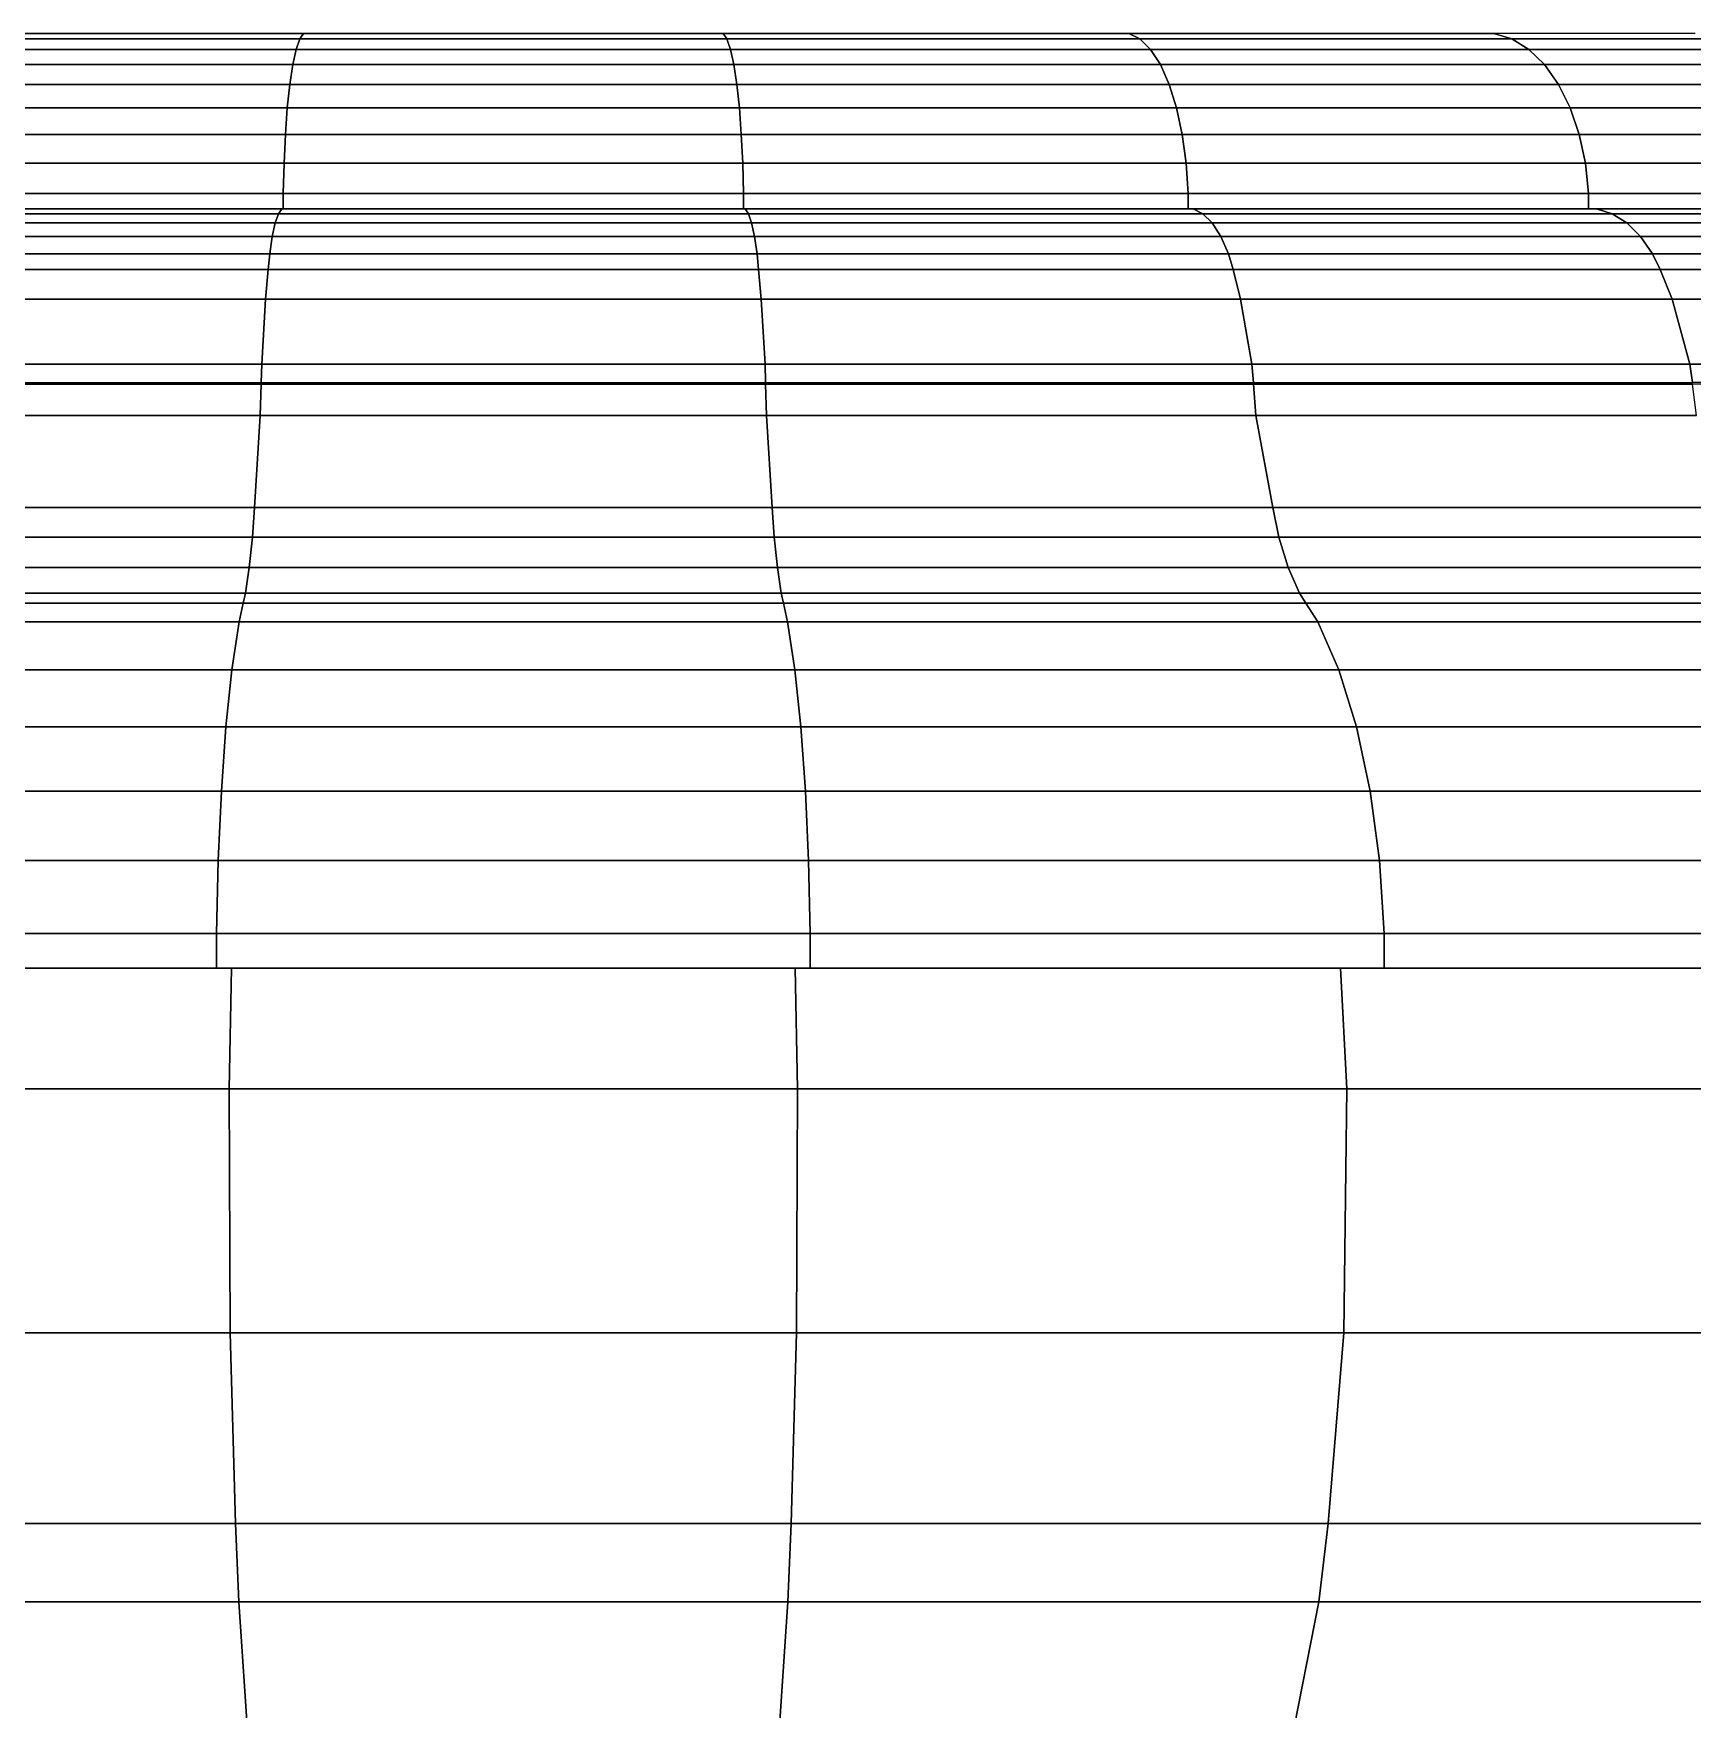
# Model space of a CAD drawing. Header units: millimetres. Extents: x 4647 to 73915, y -13612 to -8141.
# Drawn here: x 12032.11 to 12046.46, y -10736.61 to -10722.1 of the extents above; entities that cross this region are included whole.
import ezdxf

# ---------------------------------------------------------------- set-up
doc = ezdxf.new("R2010")
doc.units = ezdxf.units.MM
doc.layers.add('Furniture & Equipment', color=7, linetype='Continuous')

msp = doc.modelspace()

# ---------------------------------------------------------------- linework, layer by layer
for p, q in [((12034.414, -10722.15), (12030.841, -10722.15)), ((12030.841, -10722.15), (12034.414, -10722.15)), ((12034.447, -10722.104), (12030.938, -10722.104)), ((12034.414, -10722.15), (12034.382, -10722.241)), ((12034.382, -10722.241), (12034.414, -10722.15)), ((12034.447, -10722.104), (12034.414, -10722.15)), ((12034.414, -10722.15), (12034.447, -10722.104)), ((12038.108, -10722.15), (12034.414, -10722.15)), ((12034.414, -10722.15), (12038.108, -10722.15)), ((12038.075, -10722.104), (12034.447, -10722.104)), ((12041.584, -10722.104), (12038.075, -10722.104)), ((12038.075, -10722.104), (12038.108, -10722.15)), ((12038.108, -10722.15), (12038.075, -10722.104)), ((12041.681, -10722.15), (12038.108, -10722.15)), ((12038.108, -10722.15), (12038.14, -10722.241)), ((12038.14, -10722.241), (12038.108, -10722.15)), ((12038.108, -10722.15), (12041.681, -10722.15)), ((12044.742, -10722.104), (12041.584, -10722.104)), ((12041.584, -10722.104), (12041.681, -10722.15)), ((12041.681, -10722.15), (12041.584, -10722.104)), ((12044.897, -10722.15), (12041.681, -10722.15)), ((12041.681, -10722.15), (12041.774, -10722.241)), ((12041.774, -10722.241), (12041.681, -10722.15)), ((12041.681, -10722.15), (12044.897, -10722.15)), ((12044.897, -10722.15), (12044.742, -10722.104)), ((12044.742, -10722.104), (12044.897, -10722.15)), ((12046.484, -10722.104), (12044.742, -10722.104)), ((12045.045, -10722.241), (12044.897, -10722.15)), ((12044.897, -10722.15), (12045.045, -10722.241)), ((12046.683, -10722.15), (12044.897, -10722.15)), ((12044.897, -10722.15), (12046.683, -10722.15)), ((12034.382, -10722.241), (12030.748, -10722.241)), ((12030.748, -10722.241), (12034.382, -10722.241)), ((12034.382, -10722.241), (12034.353, -10722.373)), ((12034.353, -10722.373), (12034.382, -10722.241)), ((12038.14, -10722.241), (12034.382, -10722.241)), ((12034.382, -10722.241), (12038.14, -10722.241)), ((12041.774, -10722.241), (12038.14, -10722.241)), ((12038.14, -10722.241), (12038.169, -10722.373)), ((12038.169, -10722.373), (12038.14, -10722.241)), ((12038.14, -10722.241), (12041.774, -10722.241)), ((12045.045, -10722.241), (12041.774, -10722.241)), ((12041.774, -10722.241), (12041.86, -10722.373)), ((12041.86, -10722.373), (12041.774, -10722.241)), ((12041.774, -10722.241), (12045.045, -10722.241)), ((12045.181, -10722.373), (12045.045, -10722.241)), ((12045.045, -10722.241), (12045.181, -10722.373)), ((12046.872, -10722.241), (12045.045, -10722.241)), ((12045.045, -10722.241), (12046.872, -10722.241)), ((12034.353, -10722.373), (12030.662, -10722.373)), ((12030.662, -10722.373), (12034.353, -10722.373)), ((12034.353, -10722.373), (12034.327, -10722.544)), ((12034.327, -10722.544), (12034.353, -10722.373)), ((12038.169, -10722.373), (12034.353, -10722.373)), ((12034.353, -10722.373), (12038.169, -10722.373)), ((12041.86, -10722.373), (12038.169, -10722.373)), ((12038.169, -10722.373), (12038.195, -10722.544)), ((12038.195, -10722.544), (12038.169, -10722.373)), ((12038.169, -10722.373), (12041.86, -10722.373)), ((12045.181, -10722.373), (12041.86, -10722.373)), ((12041.86, -10722.373), (12041.935, -10722.544)), ((12041.935, -10722.544), (12041.86, -10722.373)), ((12041.86, -10722.373), (12045.181, -10722.373)), ((12045.302, -10722.544), (12045.181, -10722.373)), ((12045.181, -10722.373), (12045.302, -10722.544)), ((12047.046, -10722.373), (12045.181, -10722.373)), ((12045.181, -10722.373), (12047.046, -10722.373)), ((12034.327, -10722.544), (12030.587, -10722.544)), ((12030.587, -10722.544), (12034.327, -10722.544)), ((12034.327, -10722.544), (12034.305, -10722.747)), ((12034.305, -10722.747), (12034.327, -10722.544)), ((12038.195, -10722.544), (12034.327, -10722.544)), ((12034.327, -10722.544), (12038.195, -10722.544)), ((12041.935, -10722.544), (12038.195, -10722.544)), ((12038.195, -10722.544), (12038.217, -10722.747)), ((12038.217, -10722.747), (12038.195, -10722.544)), ((12038.195, -10722.544), (12041.935, -10722.544)), ((12045.302, -10722.544), (12041.935, -10722.544)), ((12041.935, -10722.544), (12041.999, -10722.747)), ((12041.999, -10722.747), (12041.935, -10722.544)), ((12041.935, -10722.544), (12045.302, -10722.544)), ((12045.403, -10722.747), (12045.302, -10722.544)), ((12045.302, -10722.544), (12045.403, -10722.747)), ((12047.201, -10722.544), (12045.302, -10722.544)), ((12045.302, -10722.544), (12047.201, -10722.544)), ((12034.305, -10722.747), (12030.523, -10722.747)), ((12030.523, -10722.747), (12034.305, -10722.747)), ((12034.305, -10722.747), (12034.289, -10722.977)), ((12034.289, -10722.977), (12034.305, -10722.747)), ((12038.217, -10722.747), (12034.305, -10722.747)), ((12034.305, -10722.747), (12038.217, -10722.747)), ((12041.999, -10722.747), (12038.217, -10722.747)), ((12038.217, -10722.747), (12038.233, -10722.977)), ((12038.233, -10722.977), (12038.217, -10722.747)), ((12038.217, -10722.747), (12041.999, -10722.747)), ((12045.403, -10722.747), (12041.999, -10722.747)), ((12041.999, -10722.747), (12042.048, -10722.977)), ((12042.048, -10722.977), (12041.999, -10722.747)), ((12041.999, -10722.747), (12045.403, -10722.747)), ((12045.482, -10722.977), (12045.403, -10722.747)), ((12045.403, -10722.747), (12045.482, -10722.977)), ((12047.33, -10722.747), (12045.403, -10722.747)), ((12045.403, -10722.747), (12047.33, -10722.747)), ((12034.289, -10722.977), (12030.474, -10722.977)), ((12030.474, -10722.977), (12034.289, -10722.977)), ((12034.289, -10722.977), (12034.277, -10723.226)), ((12034.277, -10723.226), (12034.289, -10722.977)), ((12038.233, -10722.977), (12034.289, -10722.977)), ((12034.289, -10722.977), (12038.233, -10722.977)), ((12042.048, -10722.977), (12038.233, -10722.977)), ((12038.233, -10722.977), (12038.245, -10723.226)), ((12038.245, -10723.226), (12038.233, -10722.977)), ((12038.233, -10722.977), (12042.048, -10722.977)), ((12045.482, -10722.977), (12042.048, -10722.977)), ((12042.048, -10722.977), (12042.082, -10723.226)), ((12042.082, -10723.226), (12042.048, -10722.977)), ((12042.048, -10722.977), (12045.482, -10722.977)), ((12045.536, -10723.226), (12045.482, -10722.977)), ((12045.482, -10722.977), (12045.536, -10723.226)), ((12047.431, -10722.977), (12045.482, -10722.977)), ((12045.482, -10722.977), (12047.431, -10722.977)), ((12034.277, -10723.226), (12030.44, -10723.226)), ((12030.44, -10723.226), (12034.277, -10723.226)), ((12034.277, -10723.226), (12034.271, -10723.487)), ((12034.271, -10723.487), (12034.277, -10723.226)), ((12038.245, -10723.226), (12034.277, -10723.226)), ((12034.277, -10723.226), (12038.245, -10723.226)), ((12042.082, -10723.226), (12038.245, -10723.226)), ((12038.245, -10723.226), (12038.251, -10723.487)), ((12038.251, -10723.487), (12038.245, -10723.226)), ((12038.245, -10723.226), (12042.082, -10723.226)), ((12045.536, -10723.226), (12042.082, -10723.226)), ((12042.082, -10723.226), (12042.099, -10723.487)), ((12042.099, -10723.487), (12042.082, -10723.226)), ((12042.082, -10723.226), (12045.536, -10723.226)), ((12045.563, -10723.487), (12045.536, -10723.226)), ((12045.536, -10723.226), (12045.563, -10723.487)), ((12047.5, -10723.226), (12045.536, -10723.226)), ((12045.536, -10723.226), (12047.5, -10723.226)), ((12034.271, -10723.487), (12030.423, -10723.487)), ((12030.423, -10723.487), (12034.271, -10723.487)), ((12038.251, -10723.487), (12034.271, -10723.487)), ((12034.271, -10723.487), (12034.271, -10723.62)), ((12034.271, -10723.62), (12034.271, -10723.487)), ((12034.271, -10723.487), (12038.251, -10723.487)), ((12042.099, -10723.487), (12038.251, -10723.487)), ((12038.251, -10723.487), (12038.251, -10723.62)), ((12038.251, -10723.62), (12038.251, -10723.487)), ((12038.251, -10723.487), (12042.099, -10723.487)), ((12045.563, -10723.487), (12042.099, -10723.487)), ((12042.099, -10723.487), (12042.099, -10723.62)), ((12042.099, -10723.62), (12042.099, -10723.487)), ((12042.099, -10723.487), (12045.563, -10723.487)), ((12045.563, -10723.62), (12045.563, -10723.487)), ((12045.563, -10723.487), (12045.563, -10723.62)), ((12047.535, -10723.487), (12045.563, -10723.487)), ((12045.563, -10723.487), (12047.535, -10723.487)), ((12034.228, -10723.663), (12030.296, -10723.663)), ((12030.296, -10723.663), (12034.228, -10723.663)), ((12034.257, -10723.621), (12030.38, -10723.621)), ((12030.423, -10723.62), (12034.271, -10723.62)), ((12034.228, -10723.663), (12034.201, -10723.743)), ((12034.201, -10723.743), (12034.228, -10723.663)), ((12034.257, -10723.621), (12034.228, -10723.663)), ((12034.228, -10723.663), (12034.257, -10723.621)), ((12038.294, -10723.663), (12034.228, -10723.663)), ((12034.228, -10723.663), (12038.294, -10723.663)), ((12038.265, -10723.621), (12034.257, -10723.621)), ((12034.271, -10723.62), (12038.251, -10723.62)), ((12038.251, -10723.62), (12042.099, -10723.62)), ((12042.142, -10723.621), (12038.265, -10723.621)), ((12038.265, -10723.621), (12038.294, -10723.663)), ((12038.294, -10723.663), (12038.265, -10723.621)), ((12042.226, -10723.663), (12038.294, -10723.663)), ((12038.294, -10723.663), (12038.321, -10723.743)), ((12038.321, -10723.743), (12038.294, -10723.663)), ((12038.294, -10723.663), (12042.226, -10723.663)), ((12042.099, -10723.62), (12045.563, -10723.62)), ((12045.631, -10723.621), (12042.142, -10723.621)), ((12042.142, -10723.621), (12042.226, -10723.663)), ((12042.226, -10723.663), (12042.142, -10723.621)), ((12045.766, -10723.663), (12042.226, -10723.663)), ((12042.226, -10723.663), (12042.307, -10723.743)), ((12042.307, -10723.743), (12042.226, -10723.663)), ((12042.226, -10723.663), (12045.766, -10723.663)), ((12045.563, -10723.62), (12047.535, -10723.62)), ((12045.766, -10723.663), (12045.631, -10723.621)), ((12045.631, -10723.621), (12045.766, -10723.663)), ((12047.622, -10723.621), (12045.631, -10723.621)), ((12045.893, -10723.743), (12045.766, -10723.663)), ((12045.766, -10723.663), (12045.893, -10723.743)), ((12047.794, -10723.663), (12045.766, -10723.663)), ((12045.766, -10723.663), (12047.794, -10723.663)), ((12034.201, -10723.743), (12030.215, -10723.743)), ((12030.215, -10723.743), (12034.201, -10723.743)), ((12034.201, -10723.743), (12034.175, -10723.86)), ((12034.175, -10723.86), (12034.201, -10723.743)), ((12038.321, -10723.743), (12034.201, -10723.743)), ((12034.201, -10723.743), (12038.321, -10723.743)), ((12042.307, -10723.743), (12038.321, -10723.743)), ((12038.321, -10723.743), (12038.347, -10723.86)), ((12038.347, -10723.86), (12038.321, -10723.743)), ((12038.321, -10723.743), (12042.307, -10723.743)), ((12045.893, -10723.743), (12042.307, -10723.743)), ((12042.307, -10723.743), (12042.38, -10723.86)), ((12042.38, -10723.86), (12042.307, -10723.743)), ((12042.307, -10723.743), (12045.893, -10723.743)), ((12046.011, -10723.86), (12045.893, -10723.743)), ((12045.893, -10723.743), (12046.011, -10723.86)), ((12047.957, -10723.743), (12045.893, -10723.743)), ((12045.893, -10723.743), (12047.957, -10723.743)), ((12034.175, -10723.86), (12030.142, -10723.86)), ((12030.142, -10723.86), (12034.175, -10723.86)), ((12034.175, -10723.86), (12034.153, -10724.009)), ((12034.153, -10724.009), (12034.175, -10723.86)), ((12038.347, -10723.86), (12034.175, -10723.86)), ((12034.175, -10723.86), (12038.347, -10723.86)), ((12042.38, -10723.86), (12038.347, -10723.86)), ((12038.347, -10723.86), (12038.369, -10724.009)), ((12038.369, -10724.009), (12038.347, -10723.86)), ((12038.347, -10723.86), (12042.38, -10723.86)), ((12046.011, -10723.86), (12042.38, -10723.86)), ((12042.38, -10723.86), (12042.446, -10724.009)), ((12042.446, -10724.009), (12042.38, -10723.86)), ((12042.38, -10723.86), (12046.011, -10723.86)), ((12046.115, -10724.009), (12046.011, -10723.86)), ((12046.011, -10723.86), (12046.115, -10724.009)), ((12048.108, -10723.86), (12046.011, -10723.86)), ((12046.011, -10723.86), (12048.108, -10723.86)), ((12034.153, -10724.009), (12030.076, -10724.009)), ((12030.076, -10724.009), (12034.153, -10724.009)), ((12034.153, -10724.009), (12034.139, -10724.146)), ((12034.139, -10724.146), (12034.153, -10724.009)), ((12038.369, -10724.009), (12034.153, -10724.009)), ((12034.153, -10724.009), (12038.369, -10724.009)), ((12042.446, -10724.009), (12038.369, -10724.009)), ((12038.369, -10724.009), (12038.383, -10724.146)), ((12038.383, -10724.146), (12038.369, -10724.009)), ((12038.369, -10724.009), (12042.446, -10724.009)), ((12046.115, -10724.009), (12042.446, -10724.009)), ((12042.446, -10724.009), (12042.487, -10724.146)), ((12042.487, -10724.146), (12042.446, -10724.009)), ((12042.446, -10724.009), (12046.115, -10724.009)), ((12046.181, -10724.146), (12046.115, -10724.009)), ((12046.115, -10724.009), (12046.181, -10724.146)), ((12048.241, -10724.009), (12046.115, -10724.009)), ((12046.115, -10724.009), (12048.241, -10724.009)), ((12034.139, -10724.146), (12030.035, -10724.146)), ((12030.035, -10724.146), (12034.139, -10724.146)), ((12034.139, -10724.146), (12034.117, -10724.402)), ((12034.117, -10724.402), (12034.139, -10724.146)), ((12038.383, -10724.146), (12034.139, -10724.146)), ((12034.139, -10724.146), (12038.383, -10724.146)), ((12042.487, -10724.146), (12038.383, -10724.146)), ((12038.383, -10724.146), (12038.405, -10724.402)), ((12038.405, -10724.402), (12038.383, -10724.146)), ((12038.383, -10724.146), (12042.487, -10724.146)), ((12046.181, -10724.146), (12042.487, -10724.146)), ((12042.487, -10724.146), (12042.552, -10724.402)), ((12042.552, -10724.402), (12042.487, -10724.146)), ((12042.487, -10724.146), (12046.181, -10724.146)), ((12046.285, -10724.402), (12046.181, -10724.146)), ((12046.181, -10724.146), (12046.285, -10724.402)), ((12048.325, -10724.146), (12046.181, -10724.146)), ((12046.181, -10724.146), (12048.325, -10724.146)), ((12034.117, -10724.402), (12029.969, -10724.402)), ((12029.969, -10724.402), (12034.117, -10724.402)), ((12034.117, -10724.402), (12034.084, -10724.966)), ((12034.084, -10724.966), (12034.117, -10724.402)), ((12038.405, -10724.402), (12034.117, -10724.402)), ((12034.117, -10724.402), (12038.405, -10724.402)), ((12042.552, -10724.402), (12038.405, -10724.402)), ((12038.405, -10724.402), (12038.438, -10724.966)), ((12038.438, -10724.966), (12038.405, -10724.402)), ((12038.405, -10724.402), (12042.552, -10724.402)), ((12046.285, -10724.402), (12042.552, -10724.402)), ((12042.552, -10724.402), (12042.649, -10724.966)), ((12042.649, -10724.966), (12042.552, -10724.402)), ((12042.552, -10724.402), (12046.285, -10724.402)), ((12046.438, -10724.966), (12046.285, -10724.402)), ((12046.285, -10724.402), (12046.438, -10724.966)), ((12048.459, -10724.402), (12046.285, -10724.402)), ((12046.285, -10724.402), (12048.459, -10724.402)), ((12034.084, -10724.966), (12029.873, -10724.966)), ((12029.873, -10724.966), (12034.084, -10724.966)), ((12034.084, -10724.966), (12034.079, -10725.125)), ((12034.079, -10725.125), (12034.084, -10724.966)), ((12038.438, -10724.966), (12034.084, -10724.966)), ((12034.084, -10724.966), (12038.438, -10724.966)), ((12042.649, -10724.966), (12038.438, -10724.966)), ((12038.438, -10724.966), (12038.443, -10725.125)), ((12038.443, -10725.125), (12038.438, -10724.966)), ((12038.438, -10724.966), (12042.649, -10724.966)), ((12046.438, -10724.966), (12042.649, -10724.966)), ((12042.649, -10724.966), (12042.663, -10725.125)), ((12042.663, -10725.125), (12042.649, -10724.966)), ((12042.649, -10724.966), (12046.438, -10724.966)), ((12046.461, -10725.125), (12046.438, -10724.966)), ((12046.438, -10724.966), (12046.461, -10725.125)), ((12048.655, -10724.966), (12046.438, -10724.966)), ((12046.438, -10724.966), (12048.655, -10724.966)), ((12029.859, -10725.125), (12034.079, -10725.125)), ((12034.079, -10725.125), (12038.443, -10725.125)), ((12038.443, -10725.125), (12042.663, -10725.125)), ((12042.663, -10725.125), (12046.461, -10725.125)), ((12046.461, -10725.125), (12048.684, -10725.125)), ((12034.079, -10725.139), (12029.859, -10725.139)), ((12034.079, -10725.139), (12034.072, -10725.408)), ((12034.072, -10725.408), (12034.079, -10725.139)), ((12038.443, -10725.139), (12034.079, -10725.139)), ((12042.663, -10725.139), (12038.443, -10725.139)), ((12038.443, -10725.139), (12038.45, -10725.408)), ((12038.45, -10725.408), (12038.443, -10725.139)), ((12046.461, -10725.139), (12042.663, -10725.139)), ((12042.663, -10725.139), (12042.685, -10725.408)), ((12042.685, -10725.408), (12042.663, -10725.139)), ((12046.496, -10725.408), (12046.461, -10725.139)), ((12034.072, -10725.408), (12029.837, -10725.408)), ((12029.837, -10725.408), (12034.072, -10725.408)), ((12034.072, -10725.408), (12034.022, -10726.205)), ((12034.022, -10726.205), (12034.072, -10725.408)), ((12038.45, -10725.408), (12034.072, -10725.408)), ((12034.072, -10725.408), (12038.45, -10725.408)), ((12042.685, -10725.408), (12038.45, -10725.408)), ((12038.45, -10725.408), (12038.5, -10726.205)), ((12038.5, -10726.205), (12038.45, -10725.408)), ((12038.45, -10725.408), (12042.685, -10725.408)), ((12046.496, -10725.408), (12042.685, -10725.408)), ((12042.685, -10725.408), (12042.83, -10726.205)), ((12042.83, -10726.205), (12042.685, -10725.408)), ((12042.685, -10725.408), (12046.496, -10725.408)), ((12034.022, -10726.205), (12029.692, -10726.205)), ((12029.692, -10726.205), (12034.022, -10726.205)), ((12034.022, -10726.205), (12034.004, -10726.462)), ((12034.004, -10726.462), (12034.022, -10726.205)), ((12038.5, -10726.205), (12034.022, -10726.205)), ((12034.022, -10726.205), (12038.5, -10726.205)), ((12042.83, -10726.205), (12038.5, -10726.205)), ((12038.5, -10726.205), (12038.518, -10726.462)), ((12038.518, -10726.462), (12038.5, -10726.205)), ((12038.5, -10726.205), (12042.83, -10726.205)), ((12046.728, -10726.205), (12042.83, -10726.205)), ((12042.83, -10726.205), (12042.883, -10726.462)), ((12042.883, -10726.462), (12042.83, -10726.205)), ((12042.83, -10726.205), (12046.728, -10726.205)), ((12034.004, -10726.462), (12029.639, -10726.462)), ((12029.639, -10726.462), (12034.004, -10726.462)), ((12034.004, -10726.462), (12033.976, -10726.726)), ((12033.976, -10726.726), (12034.004, -10726.462)), ((12038.518, -10726.462), (12034.004, -10726.462)), ((12034.004, -10726.462), (12038.518, -10726.462)), ((12042.883, -10726.462), (12038.518, -10726.462)), ((12038.518, -10726.462), (12038.546, -10726.726)), ((12038.546, -10726.726), (12038.518, -10726.462)), ((12038.518, -10726.462), (12042.883, -10726.462)), ((12046.812, -10726.462), (12042.883, -10726.462)), ((12042.883, -10726.462), (12042.965, -10726.726)), ((12042.965, -10726.726), (12042.883, -10726.462)), ((12042.883, -10726.462), (12046.812, -10726.462)), ((12033.976, -10726.726), (12029.557, -10726.726)), ((12029.557, -10726.726), (12033.976, -10726.726)), ((12033.976, -10726.726), (12033.943, -10726.948)), ((12033.943, -10726.948), (12033.976, -10726.726)), ((12038.546, -10726.726), (12033.976, -10726.726)), ((12033.976, -10726.726), (12038.546, -10726.726)), ((12042.965, -10726.726), (12038.546, -10726.726)), ((12038.546, -10726.726), (12038.579, -10726.948)), ((12038.579, -10726.948), (12038.546, -10726.726)), ((12038.546, -10726.726), (12042.965, -10726.726)), ((12046.942, -10726.726), (12042.965, -10726.726)), ((12042.965, -10726.726), (12043.062, -10726.948)), ((12043.062, -10726.948), (12042.965, -10726.726)), ((12042.965, -10726.726), (12046.942, -10726.726)), ((12033.943, -10726.948), (12029.46, -10726.948)), ((12029.46, -10726.948), (12033.943, -10726.948)), ((12033.943, -10726.948), (12033.924, -10727.034)), ((12033.924, -10727.034), (12033.943, -10726.948)), ((12038.579, -10726.948), (12033.943, -10726.948)), ((12033.943, -10726.948), (12038.579, -10726.948)), ((12043.062, -10726.948), (12038.579, -10726.948)), ((12038.579, -10726.948), (12038.598, -10727.034)), ((12038.598, -10727.034), (12038.579, -10726.948)), ((12038.579, -10726.948), (12043.062, -10726.948)), ((12047.097, -10726.948), (12043.062, -10726.948)), ((12043.062, -10726.948), (12043.117, -10727.034)), ((12043.117, -10727.034), (12043.062, -10726.948)), ((12043.062, -10726.948), (12047.097, -10726.948)), ((12033.924, -10727.034), (12029.404, -10727.034)), ((12029.404, -10727.034), (12033.924, -10727.034)), ((12033.924, -10727.034), (12033.889, -10727.196)), ((12033.889, -10727.196), (12033.924, -10727.034)), ((12038.598, -10727.034), (12033.924, -10727.034)), ((12033.924, -10727.034), (12038.598, -10727.034)), ((12043.117, -10727.034), (12038.598, -10727.034)), ((12038.598, -10727.034), (12038.633, -10727.196)), ((12038.633, -10727.196), (12038.598, -10727.034)), ((12038.598, -10727.034), (12043.117, -10727.034)), ((12047.185, -10727.034), (12043.117, -10727.034)), ((12043.117, -10727.034), (12043.22, -10727.196)), ((12043.22, -10727.196), (12043.117, -10727.034)), ((12043.117, -10727.034), (12047.185, -10727.034)), ((12033.889, -10727.196), (12029.302, -10727.196)), ((12029.302, -10727.196), (12033.889, -10727.196)), ((12033.889, -10727.196), (12033.827, -10727.61)), ((12033.827, -10727.61), (12033.889, -10727.196)), ((12038.633, -10727.196), (12033.889, -10727.196)), ((12033.889, -10727.196), (12038.633, -10727.196)), ((12043.22, -10727.196), (12038.633, -10727.196)), ((12038.633, -10727.196), (12038.695, -10727.61)), ((12038.695, -10727.61), (12038.633, -10727.196)), ((12038.633, -10727.196), (12043.22, -10727.196)), ((12047.349, -10727.196), (12043.22, -10727.196)), ((12043.22, -10727.196), (12043.402, -10727.61)), ((12043.402, -10727.61), (12043.22, -10727.196)), ((12043.22, -10727.196), (12047.349, -10727.196)), ((12033.827, -10727.61), (12029.12, -10727.61)), ((12029.12, -10727.61), (12033.827, -10727.61)), ((12033.827, -10727.61), (12033.775, -10728.103)), ((12033.775, -10728.103), (12033.827, -10727.61)), ((12038.695, -10727.61), (12033.827, -10727.61)), ((12033.827, -10727.61), (12038.695, -10727.61)), ((12043.402, -10727.61), (12038.695, -10727.61)), ((12038.695, -10727.61), (12038.747, -10728.103)), ((12038.747, -10728.103), (12038.695, -10727.61)), ((12038.695, -10727.61), (12043.402, -10727.61)), ((12047.639, -10727.61), (12043.402, -10727.61)), ((12043.402, -10727.61), (12043.555, -10728.103)), ((12043.555, -10728.103), (12043.402, -10727.61)), ((12043.402, -10727.61), (12047.639, -10727.61)), ((12033.775, -10728.103), (12028.967, -10728.103)), ((12028.967, -10728.103), (12033.775, -10728.103)), ((12033.775, -10728.103), (12033.735, -10728.659)), ((12033.735, -10728.659), (12033.775, -10728.103)), ((12038.747, -10728.103), (12033.775, -10728.103)), ((12033.775, -10728.103), (12038.747, -10728.103)), ((12043.555, -10728.103), (12038.747, -10728.103)), ((12038.747, -10728.103), (12038.787, -10728.659)), ((12038.787, -10728.659), (12038.747, -10728.103)), ((12038.747, -10728.103), (12043.555, -10728.103)), ((12047.882, -10728.103), (12043.555, -10728.103)), ((12043.555, -10728.103), (12043.673, -10728.659)), ((12043.673, -10728.659), (12043.555, -10728.103)), ((12043.555, -10728.103), (12047.882, -10728.103)), ((12033.735, -10728.659), (12028.849, -10728.659)), ((12028.849, -10728.659), (12033.735, -10728.659)), ((12033.735, -10728.659), (12033.708, -10729.261)), ((12033.708, -10729.261), (12033.735, -10728.659)), ((12038.787, -10728.659), (12033.735, -10728.659)), ((12033.735, -10728.659), (12038.787, -10728.659)), ((12043.673, -10728.659), (12038.787, -10728.659)), ((12038.787, -10728.659), (12038.814, -10729.261)), ((12038.814, -10729.261), (12038.787, -10728.659)), ((12038.787, -10728.659), (12043.673, -10728.659)), ((12048.07, -10728.659), (12043.673, -10728.659)), ((12043.673, -10728.659), (12043.753, -10729.261)), ((12043.753, -10729.261), (12043.673, -10728.659)), ((12043.673, -10728.659), (12048.07, -10728.659)), ((12033.708, -10729.261), (12028.769, -10729.261)), ((12028.769, -10729.261), (12033.708, -10729.261)), ((12033.708, -10729.261), (12033.694, -10729.892)), ((12033.694, -10729.892), (12033.708, -10729.261)), ((12038.814, -10729.261), (12033.708, -10729.261)), ((12033.708, -10729.261), (12038.814, -10729.261)), ((12043.753, -10729.261), (12038.814, -10729.261)), ((12038.814, -10729.261), (12038.828, -10729.892)), ((12038.828, -10729.892), (12038.814, -10729.261)), ((12038.814, -10729.261), (12043.753, -10729.261)), ((12048.198, -10729.261), (12043.753, -10729.261)), ((12043.753, -10729.261), (12043.793, -10729.892)), ((12043.793, -10729.892), (12043.753, -10729.261)), ((12043.753, -10729.261), (12048.198, -10729.261)), ((12033.694, -10729.892), (12028.729, -10729.892)), ((12028.729, -10729.892), (12033.694, -10729.892)), ((12038.828, -10729.892), (12033.694, -10729.892)), ((12033.694, -10729.892), (12033.694, -10730.192)), ((12033.694, -10730.192), (12033.694, -10729.892)), ((12033.694, -10729.892), (12038.828, -10729.892)), ((12043.793, -10729.892), (12038.828, -10729.892)), ((12038.828, -10729.892), (12038.828, -10730.192)), ((12038.828, -10730.192), (12038.828, -10729.892)), ((12038.828, -10729.892), (12043.793, -10729.892)), ((12048.262, -10729.892), (12043.793, -10729.892)), ((12043.793, -10729.892), (12043.793, -10730.192)), ((12043.793, -10730.192), (12043.793, -10729.892)), ((12043.793, -10729.892), (12048.262, -10729.892)), ((12028.729, -10730.192), (12033.694, -10730.192)), ((12033.822, -10730.192), (12029.106, -10730.192)), ((12033.694, -10730.192), (12038.828, -10730.192)), ((12033.822, -10730.192), (12033.803, -10731.237)), ((12033.803, -10731.237), (12033.822, -10730.192)), ((12038.7, -10730.192), (12033.822, -10730.192)), ((12043.416, -10730.192), (12038.7, -10730.192)), ((12038.7, -10730.192), (12038.719, -10731.237)), ((12038.719, -10731.237), (12038.7, -10730.192)), ((12038.828, -10730.192), (12043.793, -10730.192)), ((12047.661, -10730.192), (12043.416, -10730.192)), ((12043.416, -10730.192), (12043.472, -10731.237)), ((12043.472, -10731.237), (12043.416, -10730.192)), ((12043.793, -10730.192), (12048.261, -10730.192)), ((12033.803, -10731.237), (12029.05, -10731.237)), ((12029.05, -10731.237), (12033.803, -10731.237)), ((12038.719, -10731.237), (12033.803, -10731.237)), ((12033.803, -10731.237), (12033.812, -10733.346)), ((12033.812, -10733.346), (12033.803, -10731.237)), ((12033.803, -10731.237), (12038.719, -10731.237)), ((12038.719, -10731.237), (12038.71, -10733.346)), ((12038.71, -10733.346), (12038.719, -10731.237)), ((12043.472, -10731.237), (12038.719, -10731.237)), ((12038.719, -10731.237), (12043.472, -10731.237)), ((12043.472, -10731.237), (12043.446, -10733.346)), ((12043.446, -10733.346), (12043.472, -10731.237)), ((12047.75, -10731.237), (12043.472, -10731.237)), ((12043.472, -10731.237), (12047.75, -10731.237)), ((12033.812, -10733.346), (12029.076, -10733.346)), ((12029.076, -10733.346), (12033.812, -10733.346)), ((12038.71, -10733.346), (12033.812, -10733.346)), ((12033.812, -10733.346), (12033.858, -10734.997)), ((12033.858, -10734.997), (12033.812, -10733.346)), ((12033.812, -10733.346), (12038.71, -10733.346)), ((12038.71, -10733.346), (12038.664, -10734.997)), ((12038.664, -10734.997), (12038.71, -10733.346)), ((12043.446, -10733.346), (12038.71, -10733.346)), ((12038.71, -10733.346), (12043.446, -10733.346)), ((12043.446, -10733.346), (12043.311, -10734.997)), ((12043.311, -10734.997), (12043.446, -10733.346)), ((12047.709, -10733.346), (12043.446, -10733.346)), ((12043.446, -10733.346), (12047.709, -10733.346)), ((12033.858, -10734.997), (12029.211, -10734.997)), ((12029.211, -10734.997), (12033.858, -10734.997)), ((12038.664, -10734.997), (12033.858, -10734.997)), ((12033.858, -10734.997), (12033.886, -10735.676)), ((12033.886, -10735.676), (12033.858, -10734.997)), ((12033.858, -10734.997), (12038.664, -10734.997)), ((12038.664, -10734.997), (12038.636, -10735.676)), ((12038.636, -10735.676), (12038.664, -10734.997)), ((12043.311, -10734.997), (12038.664, -10734.997)), ((12038.664, -10734.997), (12043.311, -10734.997)), ((12043.311, -10734.997), (12043.229, -10735.676)), ((12043.229, -10735.676), (12043.311, -10734.997)), ((12047.493, -10734.997), (12043.311, -10734.997)), ((12043.311, -10734.997), (12047.493, -10734.997)), ((12033.886, -10735.676), (12029.293, -10735.676)), ((12029.293, -10735.676), (12033.886, -10735.676)), ((12038.636, -10735.676), (12033.886, -10735.676)), ((12033.886, -10735.676), (12033.971, -10736.936)), ((12033.971, -10736.936), (12033.886, -10735.676)), ((12033.886, -10735.676), (12038.636, -10735.676)), ((12038.636, -10735.676), (12038.551, -10736.936)), ((12038.551, -10736.936), (12038.636, -10735.676)), ((12043.229, -10735.676), (12038.636, -10735.676)), ((12038.636, -10735.676), (12043.229, -10735.676)), ((12043.229, -10735.676), (12042.98, -10736.936)), ((12042.98, -10736.936), (12043.229, -10735.676)), ((12047.363, -10735.676), (12043.229, -10735.676)), ((12043.229, -10735.676), (12047.363, -10735.676))]:
    msp.add_line(p, q)
at = {"layer": 'Furniture & Equipment', "color": 161, "lineweight": 25}
for p, q in [((12030.938, -10722.104), (12034.447, -10722.104)), ((12034.447, -10722.104), (12038.075, -10722.104)), ((12038.075, -10722.104), (12041.584, -10722.104)), ((12041.584, -10722.104), (12044.742, -10722.104)), ((12046.484, -10722.104), (12044.742, -10722.104)), ((12030.38, -10723.621), (12034.257, -10723.621)), ((12030.423, -10723.62), (12034.271, -10723.62)), ((12034.271, -10723.62), (12034.257, -10723.621)), ((12034.257, -10723.621), (12038.265, -10723.621)), ((12034.271, -10723.62), (12038.251, -10723.62)), ((12038.251, -10723.62), (12042.099, -10723.62)), ((12038.251, -10723.62), (12038.265, -10723.621)), ((12038.265, -10723.621), (12042.142, -10723.621)), ((12042.099, -10723.62), (12045.563, -10723.62)), ((12042.099, -10723.62), (12042.142, -10723.621)), ((12042.142, -10723.621), (12045.631, -10723.621)), ((12047.535, -10723.62), (12045.563, -10723.62)), ((12047.622, -10723.621), (12045.631, -10723.621)), ((12029.859, -10725.125), (12034.079, -10725.125)), ((12034.079, -10725.125), (12038.443, -10725.125)), ((12038.443, -10725.125), (12042.663, -10725.125)), ((12042.663, -10725.125), (12046.461, -10725.125)), ((12048.684, -10725.125), (12046.461, -10725.125)), ((12020.765, -10725.128), (12050.362, -10725.139)), ((12029.859, -10725.139), (12034.079, -10725.139)), ((12034.079, -10725.139), (12038.443, -10725.139)), ((12038.443, -10725.139), (12042.663, -10725.139)), ((12042.663, -10725.139), (12046.461, -10725.139)), ((12028.729, -10730.192), (12033.694, -10730.192)), ((12033.694, -10730.192), (12038.828, -10730.192)), ((12038.828, -10730.192), (12043.793, -10730.192)), ((12043.793, -10730.192), (12048.261, -10730.192))]:
    msp.add_line(p, q, dxfattribs=at)

doc.saveas('drawing.dxf')
